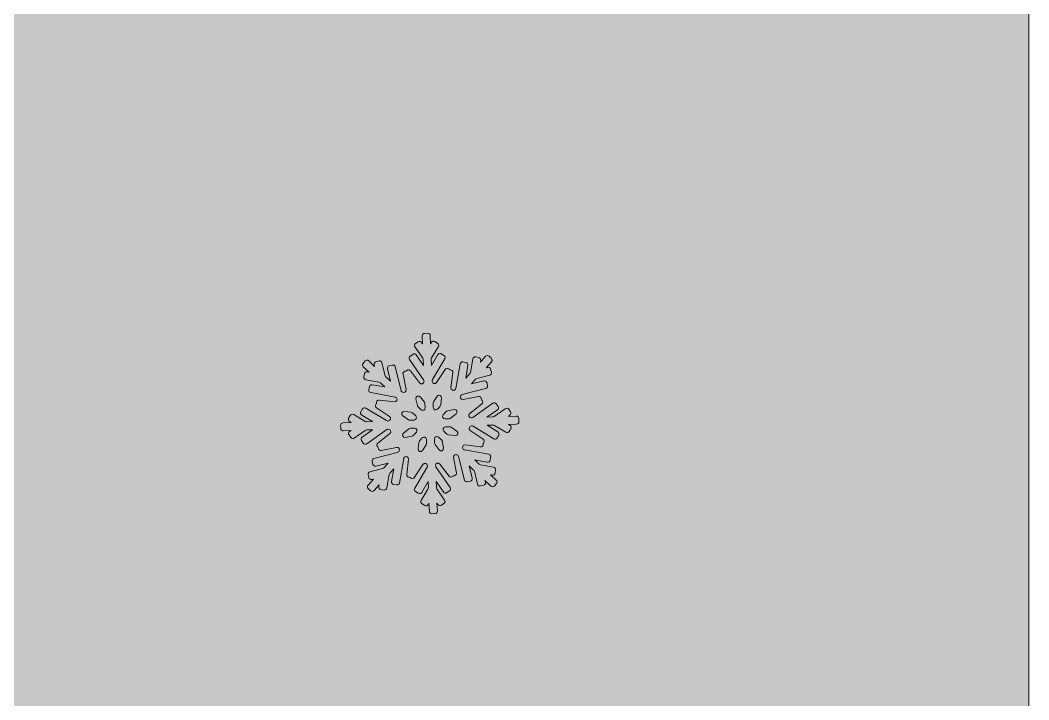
# Model space of a CAD drawing. Header units: millimetres. Extents: x 38 to 178, y -114 to -14.
# Drawn here: x 167.37 to 177.79, y -37.53 to -30.52 of the extents above; entities that cross this region are included whole.
import ezdxf

# ---------------------------------------------------------------- set-up
doc = ezdxf.new("R2010")
doc.units = ezdxf.units.MM
doc.header["$MEASUREMENT"] = 0
doc.layers.add('engraving', color=7, linetype='Continuous')
doc.layers.add('Layer 1', color=7, linetype='Continuous')

msp = doc.modelspace()

# ---------------------------------------------------------------- hatches: boundary and pattern name
at = {"layer": 'Layer 1'}
h = msp.add_hatch(color=2, dxfattribs=at)
h.dxf.hatch_style = 2
edge = h.paths.add_edge_path()
edge.add_spline(control_points=[(156.519, -27.749), (156.519, -27.749), (153.715, -27.749), (153.715, -27.749), (153.018, -26.097), (151.442, -24.9), (149.578, -24.758), (151.083, -23.643), (152.063, -21.859), (152.063, -19.842), (152.063, -16.462), (149.323, -13.721), (145.942, -13.721), (142.562, -13.721), (139.821, -16.462), (139.821, -19.842), (139.821, -21.859), (140.801, -23.643), (142.306, -24.758), (140.442, -24.9), (138.866, -26.097), (138.17, -27.749), (138.17, -27.749), (135.366, -27.749), (135.366, -27.749), (135.366, -27.749), (114.098, -27.749), (114.098, -27.749), (114.098, -27.749), (114.098, -81.46), (114.098, -81.46), (114.098, -85.792), (114.949, -89.87), (116.651, -93.698), (118.352, -97.527), (120.654, -100.853), (123.553, -103.675), (126.454, -106.499), (129.818, -108.741), (133.645, -110.403), (137.474, -112.065), (141.552, -112.898), (145.884, -112.898), (150.215, -112.898), (154.313, -112.065), (158.181, -110.403), (162.047, -108.741), (165.432, -106.499), (168.331, -103.675), (171.231, -100.853), (173.532, -97.527), (175.234, -93.698), (176.934, -89.87), (177.786, -85.792), (177.786, -81.46), (177.786, -81.46), (177.786, -27.749), (177.786, -27.749), (177.786, -27.749), (156.519, -27.749), (156.519, -27.749)], knot_values=[0, 0, 0, 0, 1, 1, 1, 2, 2, 2, 3, 3, 3, 4, 4, 4, 5, 5, 5, 6, 6, 6, 7, 7, 7, 8, 8, 8, 9, 9, 9, 10, 10, 10, 11, 11, 11, 12, 12, 12, 13, 13, 13, 14, 14, 14, 15, 15, 15, 16, 16, 16, 17, 17, 17, 18, 18, 18, 19, 19, 19, 20, 20, 20, 20], degree=3, periodic=1)
edge = h.paths.add_edge_path()
edge.add_spline(control_points=[(142.135, -19.842), (142.135, -17.743), (143.843, -16.035), (145.942, -16.035), (148.042, -16.035), (149.75, -17.743), (149.75, -19.842), (149.75, -21.942), (148.042, -23.65), (145.942, -23.65), (143.843, -23.65), (142.135, -21.942), (142.135, -19.842)], knot_values=[0, 0, 0, 0, 1, 1, 1, 2, 2, 2, 3, 3, 3, 4, 4, 4, 4], degree=3, periodic=1)
edge = h.paths.add_edge_path()
edge.add_spline(control_points=[(151.163, -85.346), (149.655, -86.778), (147.895, -87.492), (145.884, -87.492), (143.95, -87.492), (142.231, -86.778), (140.722, -85.346), (139.214, -83.915), (138.461, -82.234), (138.461, -80.3), (138.461, -80.3), (138.461, -31.811), (138.461, -31.811), (138.461, -31.811), (153.425, -31.811), (153.425, -31.811), (153.425, -31.811), (153.425, -80.3), (153.425, -80.3), (153.425, -82.234), (152.67, -83.915), (151.163, -85.346)], knot_values=[0, 0, 0, 0, 1, 1, 1, 2, 2, 2, 3, 3, 3, 4, 4, 4, 5, 5, 5, 6, 6, 6, 7, 7, 7, 7], degree=3, periodic=1)

# ---------------------------------------------------------------- linework, layer by layer
at = {"layer": 'engraving', "lineweight": 0}
for points, knots in [([(172.521, -34.626), (172.52, -34.612), (172.508, -34.601), (172.495, -34.602), (172.495, -34.602), (172.414, -34.605), (172.414, -34.605), (172.414, -34.605), (172.429, -34.594), (172.429, -34.594), (172.44, -34.586), (172.443, -34.571), (172.435, -34.559), (172.435, -34.559), (172.417, -34.532), (172.417, -34.532), (172.408, -34.521), (172.393, -34.518), (172.381, -34.526), (172.381, -34.526), (172.267, -34.606), (172.267, -34.606), (172.263, -34.609), (172.258, -34.611), (172.254, -34.611), (172.254, -34.611), (172.192, -34.613), (172.192, -34.613), (172.192, -34.613), (172.3, -34.537), (172.3, -34.537), (172.312, -34.529), (172.315, -34.513), (172.307, -34.502), (172.307, -34.502), (172.288, -34.475), (172.288, -34.475), (172.28, -34.463), (172.264, -34.46), (172.253, -34.469), (172.253, -34.469), (172.045, -34.615), (172.045, -34.615), (172.041, -34.618), (172.036, -34.619), (172.032, -34.62), (172.032, -34.62), (172.03, -34.62), (172.03, -34.62), (172.006, -34.621), (171.994, -34.59), (172.014, -34.575), (172.014, -34.575), (172.138, -34.477), (172.138, -34.477), (172.149, -34.468), (172.151, -34.452), (172.143, -34.441), (172.143, -34.441), (172.139, -34.436), (172.139, -34.436), (172.136, -34.433), (172.135, -34.429), (172.134, -34.426), (172.134, -34.426), (172.133, -34.419), (172.133, -34.419), (172.13, -34.406), (172.116, -34.397), (172.103, -34.399), (172.103, -34.399), (171.946, -34.431), (171.946, -34.431), (171.922, -34.435), (171.906, -34.407), (171.922, -34.389), (171.922, -34.389), (171.925, -34.386), (171.925, -34.386), (171.928, -34.382), (171.932, -34.38), (171.937, -34.379), (171.937, -34.379), (172.178, -34.318), (172.178, -34.318), (172.192, -34.315), (172.2, -34.301), (172.197, -34.288), (172.197, -34.288), (172.189, -34.255), (172.189, -34.255), (172.185, -34.242), (172.171, -34.234), (172.158, -34.237), (172.158, -34.237), (172.032, -34.269), (172.032, -34.269), (172.032, -34.269), (172.075, -34.221), (172.075, -34.221), (172.079, -34.217), (172.083, -34.215), (172.088, -34.214), (172.088, -34.214), (172.22, -34.18), (172.22, -34.18), (172.233, -34.177), (172.242, -34.163), (172.238, -34.15), (172.238, -34.15), (172.23, -34.118), (172.23, -34.118), (172.227, -34.104), (172.213, -34.096), (172.2, -34.099), (172.2, -34.099), (172.182, -34.104), (172.182, -34.104), (172.182, -34.104), (172.239, -34.042), (172.239, -34.042), (172.248, -34.031), (172.248, -34.016), (172.238, -34.006), (172.238, -34.006), (172.214, -33.984), (172.214, -33.984), (172.203, -33.974), (172.187, -33.975), (172.178, -33.985), (172.178, -33.985), (172.124, -34.044), (172.124, -34.044), (172.124, -34.044), (172.127, -34.027), (172.127, -34.027), (172.129, -34.013), (172.12, -34), (172.106, -33.998), (172.106, -33.998), (172.074, -33.992), (172.074, -33.992), (172.06, -33.989), (172.047, -33.998), (172.045, -34.012), (172.045, -34.012), (172.021, -34.151), (172.021, -34.151), (172.02, -34.156), (172.018, -34.16), (172.014, -34.164), (172.014, -34.164), (171.973, -34.209), (171.973, -34.209), (171.973, -34.209), (171.996, -34.078), (171.996, -34.078), (171.998, -34.064), (171.989, -34.051), (171.975, -34.049), (171.975, -34.049), (171.944, -34.043), (171.944, -34.043), (171.93, -34.041), (171.917, -34.05), (171.914, -34.064), (171.914, -34.064), (171.87, -34.316), (171.87, -34.316), (171.869, -34.321), (171.867, -34.325), (171.864, -34.329), (171.864, -34.329), (171.864, -34.329), (171.864, -34.329), (171.847, -34.347), (171.817, -34.333), (171.82, -34.309), (171.82, -34.309), (171.839, -34.151), (171.839, -34.151), (171.841, -34.138), (171.831, -34.125), (171.817, -34.123), (171.817, -34.123), (171.811, -34.123), (171.811, -34.123), (171.807, -34.122), (171.804, -34.121), (171.8, -34.118), (171.8, -34.118), (171.795, -34.115), (171.795, -34.115), (171.784, -34.107), (171.768, -34.11), (171.76, -34.122), (171.76, -34.122), (171.672, -34.255), (171.672, -34.255), (171.658, -34.276), (171.627, -34.267), (171.626, -34.243), (171.626, -34.243), (171.625, -34.24), (171.625, -34.24), (171.625, -34.235), (171.626, -34.23), (171.629, -34.226), (171.629, -34.226), (171.757, -34.01), (171.757, -34.01), (171.764, -33.998), (171.76, -33.983), (171.748, -33.976), (171.748, -33.976), (171.72, -33.959), (171.72, -33.959), (171.708, -33.951), (171.693, -33.955), (171.686, -33.967), (171.686, -33.967), (171.619, -34.08), (171.619, -34.08), (171.619, -34.08), (171.616, -34.015), (171.616, -34.015), (171.616, -34.01), (171.617, -34.005), (171.62, -34.001), (171.62, -34.001), (171.69, -33.883), (171.69, -33.883), (171.697, -33.871), (171.693, -33.856), (171.681, -33.848), (171.681, -33.848), (171.654, -33.831), (171.654, -33.831), (171.642, -33.824), (171.626, -33.828), (171.619, -33.84), (171.619, -33.84), (171.61, -33.855), (171.61, -33.855), (171.61, -33.855), (171.606, -33.771), (171.606, -33.771), (171.606, -33.757), (171.594, -33.746), (171.58, -33.747), (171.58, -33.747), (171.548, -33.748), (171.548, -33.748), (171.534, -33.749), (171.523, -33.76), (171.524, -33.774), (171.524, -33.774), (171.527, -33.855), (171.527, -33.855), (171.527, -33.855), (171.517, -33.841), (171.517, -33.841), (171.509, -33.829), (171.493, -33.827), (171.482, -33.835), (171.482, -33.835), (171.455, -33.854), (171.455, -33.854), (171.444, -33.862), (171.441, -33.877), (171.449, -33.889), (171.449, -33.889), (171.529, -34.005), (171.529, -34.005), (171.532, -34.009), (171.533, -34.013), (171.533, -34.018), (171.533, -34.018), (171.536, -34.08), (171.536, -34.08), (171.536, -34.08), (171.461, -33.971), (171.461, -33.971), (171.453, -33.959), (171.437, -33.957), (171.425, -33.965), (171.425, -33.965), (171.399, -33.983), (171.399, -33.983), (171.387, -33.991), (171.384, -34.007), (171.392, -34.018), (171.392, -34.018), (171.538, -34.229), (171.538, -34.229), (171.541, -34.233), (171.542, -34.238), (171.542, -34.243), (171.542, -34.243), (171.542, -34.243), (171.542, -34.243), (171.543, -34.268), (171.512, -34.279), (171.497, -34.259), (171.497, -34.259), (171.401, -34.135), (171.401, -34.135), (171.393, -34.124), (171.377, -34.122), (171.366, -34.131), (171.366, -34.131), (171.361, -34.134), (171.361, -34.134), (171.358, -34.137), (171.354, -34.139), (171.35, -34.139), (171.35, -34.139), (171.344, -34.14), (171.344, -34.14), (171.331, -34.143), (171.322, -34.156), (171.325, -34.17), (171.325, -34.17), (171.356, -34.329), (171.356, -34.329), (171.361, -34.353), (171.332, -34.369), (171.314, -34.352), (171.314, -34.352), (171.312, -34.351), (171.312, -34.351), (171.309, -34.347), (171.306, -34.343), (171.305, -34.338), (171.305, -34.338), (171.245, -34.094), (171.245, -34.094), (171.241, -34.08), (171.227, -34.072), (171.214, -34.075), (171.214, -34.075), (171.182, -34.083), (171.182, -34.083), (171.169, -34.087), (171.161, -34.1), (171.164, -34.114), (171.164, -34.114), (171.196, -34.241), (171.196, -34.241), (171.196, -34.241), (171.149, -34.198), (171.149, -34.198), (171.145, -34.194), (171.143, -34.19), (171.142, -34.185), (171.142, -34.185), (171.108, -34.051), (171.108, -34.051), (171.105, -34.038), (171.091, -34.03), (171.078, -34.033), (171.078, -34.033), (171.046, -34.041), (171.046, -34.041), (171.033, -34.044), (171.024, -34.058), (171.028, -34.071), (171.028, -34.071), (171.032, -34.089), (171.032, -34.089), (171.032, -34.089), (170.971, -34.032), (170.971, -34.032), (170.961, -34.022), (170.945, -34.023), (170.936, -34.033), (170.936, -34.033), (170.913, -34.058), (170.913, -34.058), (170.904, -34.068), (170.905, -34.084), (170.915, -34.093), (170.915, -34.093), (170.974, -34.149), (170.974, -34.149), (170.974, -34.149), (170.957, -34.145), (170.957, -34.145), (170.943, -34.143), (170.93, -34.152), (170.927, -34.166), (170.927, -34.166), (170.922, -34.198), (170.922, -34.198), (170.919, -34.212), (170.929, -34.225), (170.942, -34.228), (170.942, -34.228), (171.079, -34.252), (171.079, -34.252), (171.084, -34.253), (171.089, -34.256), (171.092, -34.259), (171.092, -34.259), (171.138, -34.301), (171.138, -34.301), (171.138, -34.301), (171.008, -34.278), (171.008, -34.278), (170.994, -34.275), (170.981, -34.285), (170.978, -34.298), (170.978, -34.298), (170.973, -34.331), (170.973, -34.331), (170.97, -34.345), (170.98, -34.358), (170.993, -34.36), (170.993, -34.36), (171.243, -34.405), (171.243, -34.405), (171.248, -34.406), (171.252, -34.408), (171.256, -34.412), (171.256, -34.412), (171.257, -34.413), (171.257, -34.413), (171.275, -34.43), (171.261, -34.459), (171.236, -34.456), (171.236, -34.456), (171.081, -34.437), (171.081, -34.437), (171.067, -34.435), (171.054, -34.445), (171.053, -34.459), (171.053, -34.459), (171.052, -34.465), (171.052, -34.465), (171.051, -34.469), (171.05, -34.473), (171.048, -34.476), (171.048, -34.476), (171.044, -34.481), (171.044, -34.481), (171.037, -34.493), (171.04, -34.508), (171.051, -34.516), (171.051, -34.516), (171.185, -34.607), (171.185, -34.607), (171.205, -34.621), (171.196, -34.652), (171.172, -34.653), (171.172, -34.653), (171.169, -34.653), (171.169, -34.653), (171.164, -34.653), (171.159, -34.652), (171.155, -34.649), (171.155, -34.649), (170.942, -34.52), (170.942, -34.52), (170.93, -34.512), (170.914, -34.516), (170.907, -34.528), (170.907, -34.528), (170.89, -34.557), (170.89, -34.557), (170.883, -34.569), (170.887, -34.584), (170.899, -34.591), (170.899, -34.591), (171.011, -34.659), (171.011, -34.659), (171.011, -34.659), (170.947, -34.662), (170.947, -34.662), (170.942, -34.662), (170.937, -34.661), (170.933, -34.658), (170.933, -34.658), (170.816, -34.587), (170.816, -34.587), (170.804, -34.58), (170.788, -34.584), (170.781, -34.596), (170.781, -34.596), (170.764, -34.624), (170.764, -34.624), (170.757, -34.636), (170.761, -34.651), (170.773, -34.658), (170.773, -34.658), (170.789, -34.668), (170.789, -34.668), (170.789, -34.668), (170.705, -34.671), (170.705, -34.671), (170.691, -34.672), (170.681, -34.683), (170.681, -34.697), (170.681, -34.697), (170.682, -34.73), (170.682, -34.73), (170.683, -34.744), (170.695, -34.755), (170.709, -34.755), (170.709, -34.755), (170.789, -34.752), (170.789, -34.752), (170.789, -34.752), (170.774, -34.762), (170.774, -34.762), (170.763, -34.77), (170.76, -34.786), (170.768, -34.797), (170.768, -34.797), (170.787, -34.824), (170.787, -34.824), (170.795, -34.836), (170.811, -34.838), (170.822, -34.83), (170.822, -34.83), (170.936, -34.75), (170.936, -34.75), (170.94, -34.747), (170.945, -34.745), (170.95, -34.745), (170.95, -34.745), (171.011, -34.743), (171.011, -34.743), (171.011, -34.743), (170.903, -34.819), (170.903, -34.819), (170.891, -34.827), (170.889, -34.843), (170.897, -34.854), (170.897, -34.854), (170.915, -34.882), (170.915, -34.882), (170.923, -34.893), (170.939, -34.896), (170.951, -34.888), (170.951, -34.888), (171.158, -34.741), (171.158, -34.741), (171.162, -34.738), (171.167, -34.737), (171.172, -34.737), (171.172, -34.737), (171.173, -34.737), (171.173, -34.737), (171.197, -34.736), (171.209, -34.767), (171.19, -34.782), (171.19, -34.782), (171.065, -34.88), (171.065, -34.88), (171.054, -34.888), (171.052, -34.904), (171.061, -34.915), (171.061, -34.915), (171.065, -34.92), (171.065, -34.92), (171.067, -34.923), (171.069, -34.927), (171.069, -34.931), (171.069, -34.931), (171.071, -34.937), (171.071, -34.937), (171.073, -34.951), (171.087, -34.96), (171.1, -34.957), (171.1, -34.957), (171.258, -34.926), (171.258, -34.926), (171.282, -34.921), (171.298, -34.949), (171.281, -34.967), (171.281, -34.967), (171.279, -34.97), (171.279, -34.97), (171.275, -34.974), (171.271, -34.977), (171.266, -34.978), (171.266, -34.978), (171.025, -35.038), (171.025, -35.038), (171.012, -35.042), (171.003, -35.055), (171.007, -35.069), (171.007, -35.069), (171.015, -35.101), (171.015, -35.101), (171.018, -35.114), (171.032, -35.123), (171.045, -35.119), (171.045, -35.119), (171.171, -35.088), (171.171, -35.088), (171.171, -35.088), (171.128, -35.135), (171.128, -35.135), (171.125, -35.139), (171.12, -35.142), (171.115, -35.143), (171.115, -35.143), (170.983, -35.176), (170.983, -35.176), (170.97, -35.179), (170.962, -35.193), (170.965, -35.206), (170.965, -35.206), (170.973, -35.239), (170.973, -35.239), (170.976, -35.252), (170.99, -35.26), (171.004, -35.257), (171.004, -35.257), (171.021, -35.253), (171.021, -35.253), (171.021, -35.253), (170.964, -35.315), (170.964, -35.315), (170.955, -35.325), (170.956, -35.341), (170.966, -35.35), (170.966, -35.35), (170.99, -35.373), (170.99, -35.373), (171, -35.382), (171.016, -35.381), (171.026, -35.371), (171.026, -35.371), (171.08, -35.312), (171.08, -35.312), (171.08, -35.312), (171.077, -35.33), (171.077, -35.33), (171.074, -35.343), (171.083, -35.356), (171.097, -35.359), (171.097, -35.359), (171.129, -35.365), (171.129, -35.365), (171.143, -35.367), (171.156, -35.358), (171.158, -35.344), (171.158, -35.344), (171.183, -35.205), (171.183, -35.205), (171.183, -35.2), (171.186, -35.196), (171.189, -35.192), (171.189, -35.192), (171.23, -35.147), (171.23, -35.147), (171.23, -35.147), (171.207, -35.278), (171.207, -35.278), (171.205, -35.292), (171.214, -35.305), (171.228, -35.308), (171.228, -35.308), (171.26, -35.313), (171.26, -35.313), (171.274, -35.316), (171.287, -35.307), (171.289, -35.293), (171.289, -35.293), (171.333, -35.04), (171.333, -35.04), (171.334, -35.035), (171.336, -35.031), (171.339, -35.027), (171.339, -35.027), (171.339, -35.027), (171.339, -35.027), (171.356, -35.009), (171.386, -35.023), (171.383, -35.047), (171.383, -35.047), (171.364, -35.205), (171.364, -35.205), (171.362, -35.219), (171.372, -35.231), (171.386, -35.233), (171.386, -35.233), (171.392, -35.234), (171.392, -35.234), (171.396, -35.234), (171.4, -35.236), (171.403, -35.238), (171.403, -35.238), (171.408, -35.241), (171.408, -35.241), (171.42, -35.249), (171.435, -35.246), (171.443, -35.234), (171.443, -35.234), (171.531, -35.101), (171.531, -35.101), (171.545, -35.08), (171.577, -35.089), (171.578, -35.114), (171.578, -35.114), (171.578, -35.117), (171.578, -35.117), (171.578, -35.121), (171.577, -35.126), (171.574, -35.13), (171.574, -35.13), (171.446, -35.346), (171.446, -35.346), (171.439, -35.358), (171.443, -35.373), (171.455, -35.381), (171.455, -35.381), (171.483, -35.398), (171.483, -35.398), (171.495, -35.405), (171.511, -35.401), (171.518, -35.389), (171.518, -35.389), (171.584, -35.277), (171.584, -35.277), (171.584, -35.277), (171.587, -35.341), (171.587, -35.341), (171.587, -35.346), (171.586, -35.351), (171.583, -35.355), (171.583, -35.355), (171.513, -35.474), (171.513, -35.474), (171.506, -35.485), (171.51, -35.501), (171.522, -35.508), (171.522, -35.508), (171.55, -35.525), (171.55, -35.525), (171.562, -35.532), (171.577, -35.528), (171.585, -35.516), (171.585, -35.516), (171.593, -35.501), (171.593, -35.501), (171.593, -35.501), (171.597, -35.585), (171.597, -35.585), (171.597, -35.599), (171.609, -35.61), (171.623, -35.609), (171.623, -35.609), (171.655, -35.608), (171.655, -35.608), (171.669, -35.608), (171.68, -35.596), (171.68, -35.582), (171.68, -35.582), (171.676, -35.501), (171.676, -35.501), (171.676, -35.501), (171.686, -35.515), (171.686, -35.515), (171.694, -35.527), (171.71, -35.53), (171.722, -35.522), (171.722, -35.522), (171.748, -35.503), (171.748, -35.503), (171.76, -35.495), (171.762, -35.479), (171.755, -35.468), (171.755, -35.468), (171.674, -35.352), (171.674, -35.352), (171.672, -35.348), (171.67, -35.343), (171.67, -35.338), (171.67, -35.338), (171.667, -35.276), (171.667, -35.276), (171.667, -35.276), (171.743, -35.385), (171.743, -35.385), (171.751, -35.397), (171.767, -35.4), (171.778, -35.392), (171.778, -35.392), (171.805, -35.373), (171.805, -35.373), (171.816, -35.365), (171.819, -35.349), (171.811, -35.338), (171.811, -35.338), (171.665, -35.127), (171.665, -35.127), (171.663, -35.123), (171.661, -35.118), (171.661, -35.114), (171.661, -35.114), (171.661, -35.113), (171.661, -35.113), (171.66, -35.089), (171.691, -35.077), (171.706, -35.097), (171.706, -35.097), (171.802, -35.221), (171.802, -35.221), (171.81, -35.232), (171.826, -35.234), (171.837, -35.226), (171.837, -35.226), (171.842, -35.222), (171.842, -35.222), (171.845, -35.22), (171.849, -35.218), (171.853, -35.217), (171.853, -35.217), (171.859, -35.216), (171.859, -35.216), (171.873, -35.213), (171.881, -35.2), (171.879, -35.186), (171.879, -35.186), (171.847, -35.028), (171.847, -35.028), (171.843, -35.004), (171.872, -34.988), (171.889, -35.004), (171.889, -35.004), (171.891, -35.006), (171.891, -35.006), (171.895, -35.009), (171.897, -35.013), (171.898, -35.018), (171.898, -35.018), (171.959, -35.263), (171.959, -35.263), (171.962, -35.276), (171.976, -35.284), (171.989, -35.281), (171.989, -35.281), (172.021, -35.273), (172.021, -35.273), (172.034, -35.27), (172.043, -35.256), (172.039, -35.242), (172.039, -35.242), (172.008, -35.115), (172.008, -35.115), (172.008, -35.115), (172.054, -35.159), (172.054, -35.159), (172.058, -35.162), (172.061, -35.166), (172.062, -35.171), (172.062, -35.171), (172.095, -35.305), (172.095, -35.305), (172.098, -35.319), (172.112, -35.327), (172.126, -35.323), (172.126, -35.323), (172.157, -35.316), (172.157, -35.316), (172.171, -35.312), (172.179, -35.298), (172.175, -35.285), (172.175, -35.285), (172.171, -35.268), (172.171, -35.268), (172.171, -35.268), (172.232, -35.324), (172.232, -35.324), (172.242, -35.334), (172.258, -35.333), (172.268, -35.323), (172.268, -35.323), (172.29, -35.299), (172.29, -35.299), (172.299, -35.289), (172.298, -35.273), (172.288, -35.263), (172.288, -35.263), (172.229, -35.208), (172.229, -35.208), (172.229, -35.208), (172.246, -35.211), (172.246, -35.211), (172.26, -35.213), (172.273, -35.204), (172.276, -35.19), (172.276, -35.19), (172.281, -35.158), (172.281, -35.158), (172.284, -35.144), (172.275, -35.131), (172.261, -35.129), (172.261, -35.129), (172.124, -35.104), (172.124, -35.104), (172.119, -35.103), (172.115, -35.101), (172.111, -35.097), (172.111, -35.097), (172.066, -35.055), (172.066, -35.055), (172.066, -35.055), (172.195, -35.078), (172.195, -35.078), (172.209, -35.081), (172.222, -35.072), (172.225, -35.058), (172.225, -35.058), (172.23, -35.025), (172.23, -35.025), (172.233, -35.012), (172.224, -34.999), (172.21, -34.996), (172.21, -34.996), (171.96, -34.951), (171.96, -34.951), (171.956, -34.95), (171.951, -34.948), (171.948, -34.945), (171.948, -34.945), (171.946, -34.944), (171.946, -34.944), (171.929, -34.927), (171.943, -34.897), (171.967, -34.9), (171.967, -34.9), (172.122, -34.92), (172.122, -34.92), (172.136, -34.922), (172.149, -34.912), (172.151, -34.898), (172.151, -34.898), (172.151, -34.891), (172.151, -34.891), (172.152, -34.888), (172.153, -34.884), (172.155, -34.881), (172.155, -34.881), (172.159, -34.875), (172.159, -34.875), (172.167, -34.864), (172.164, -34.848), (172.152, -34.84), (172.152, -34.84), (172.018, -34.749), (172.018, -34.749), (171.998, -34.736), (172.007, -34.704), (172.031, -34.703), (172.031, -34.703), (172.034, -34.703), (172.034, -34.703), (172.039, -34.703), (172.044, -34.704), (172.049, -34.707), (172.049, -34.707), (172.262, -34.837), (172.262, -34.837), (172.274, -34.844), (172.289, -34.84), (172.297, -34.828), (172.297, -34.828), (172.313, -34.8), (172.313, -34.8), (172.32, -34.788), (172.316, -34.772), (172.305, -34.765), (172.305, -34.765), (172.193, -34.697), (172.193, -34.697), (172.193, -34.697), (172.257, -34.695), (172.257, -34.695), (172.261, -34.694), (172.266, -34.696), (172.271, -34.698), (172.271, -34.698), (172.387, -34.769), (172.387, -34.769), (172.399, -34.777), (172.415, -34.773), (172.422, -34.761), (172.422, -34.761), (172.439, -34.732), (172.439, -34.732), (172.446, -34.721), (172.442, -34.705), (172.43, -34.698), (172.43, -34.698), (172.415, -34.688), (172.415, -34.688), (172.415, -34.688), (172.498, -34.685), (172.498, -34.685), (172.512, -34.685), (172.523, -34.673), (172.522, -34.659), (172.522, -34.659), (172.521, -34.626), (172.521, -34.626)], [0, 0, 0, 0, 1, 1, 1, 2, 2, 2, 3, 3, 3, 4, 4, 4, 5, 5, 5, 6, 6, 6, 7, 7, 7, 8, 8, 8, 9, 9, 9, 10, 10, 10, 11, 11, 11, 12, 12, 12, 13, 13, 13, 14, 14, 14, 15, 15, 15, 16, 16, 16, 17, 17, 17, 18, 18, 18, 19, 19, 19, 20, 20, 20, 21, 21, 21, 22, 22, 22, 23, 23, 23, 24, 24, 24, 25, 25, 25, 26, 26, 26, 27, 27, 27, 28, 28, 28, 29, 29, 29, 30, 30, 30, 31, 31, 31, 32, 32, 32, 33, 33, 33, 34, 34, 34, 35, 35, 35, 36, 36, 36, 37, 37, 37, 38, 38, 38, 39, 39, 39, 40, 40, 40, 41, 41, 41, 42, 42, 42, 43, 43, 43, 44, 44, 44, 45, 45, 45, 46, 46, 46, 47, 47, 47, 48, 48, 48, 49, 49, 49, 50, 50, 50, 51, 51, 51, 52, 52, 52, 53, 53, 53, 54, 54, 54, 55, 55, 55, 56, 56, 56, 57, 57, 57, 58, 58, 58, 59, 59, 59, 60, 60, 60, 61, 61, 61, 62, 62, 62, 63, 63, 63, 64, 64, 64, 65, 65, 65, 66, 66, 66, 67, 67, 67, 68, 68, 68, 69, 69, 69, 70, 70, 70, 71, 71, 71, 72, 72, 72, 73, 73, 73, 74, 74, 74, 75, 75, 75, 76, 76, 76, 77, 77, 77, 78, 78, 78, 79, 79, 79, 80, 80, 80, 81, 81, 81, 82, 82, 82, 83, 83, 83, 84, 84, 84, 85, 85, 85, 86, 86, 86, 87, 87, 87, 88, 88, 88, 89, 89, 89, 90, 90, 90, 91, 91, 91, 92, 92, 92, 93, 93, 93, 94, 94, 94, 95, 95, 95, 96, 96, 96, 97, 97, 97, 98, 98, 98, 99, 99, 99, 100, 100, 100, 101, 101, 101, 102, 102, 102, 103, 103, 103, 104, 104, 104, 105, 105, 105, 106, 106, 106, 107, 107, 107, 108, 108, 108, 109, 109, 109, 110, 110, 110, 111, 111, 111, 112, 112, 112, 113, 113, 113, 114, 114, 114, 115, 115, 115, 116, 116, 116, 117, 117, 117, 118, 118, 118, 119, 119, 119, 120, 120, 120, 121, 121, 121, 122, 122, 122, 123, 123, 123, 124, 124, 124, 125, 125, 125, 126, 126, 126, 127, 127, 127, 128, 128, 128, 129, 129, 129, 130, 130, 130, 131, 131, 131, 132, 132, 132, 133, 133, 133, 134, 134, 134, 135, 135, 135, 136, 136, 136, 137, 137, 137, 138, 138, 138, 139, 139, 139, 140, 140, 140, 141, 141, 141, 142, 142, 142, 143, 143, 143, 144, 144, 144, 145, 145, 145, 146, 146, 146, 147, 147, 147, 148, 148, 148, 149, 149, 149, 150, 150, 150, 151, 151, 151, 152, 152, 152, 153, 153, 153, 154, 154, 154, 155, 155, 155, 156, 156, 156, 157, 157, 157, 158, 158, 158, 159, 159, 159, 160, 160, 160, 161, 161, 161, 162, 162, 162, 163, 163, 163, 164, 164, 164, 165, 165, 165, 166, 166, 166, 167, 167, 167, 168, 168, 168, 169, 169, 169, 170, 170, 170, 171, 171, 171, 172, 172, 172, 173, 173, 173, 174, 174, 174, 175, 175, 175, 176, 176, 176, 177, 177, 177, 178, 178, 178, 179, 179, 179, 180, 180, 180, 181, 181, 181, 182, 182, 182, 183, 183, 183, 184, 184, 184, 185, 185, 185, 186, 186, 186, 187, 187, 187, 188, 188, 188, 189, 189, 189, 190, 190, 190, 191, 191, 191, 192, 192, 192, 193, 193, 193, 194, 194, 194, 195, 195, 195, 196, 196, 196, 197, 197, 197, 198, 198, 198, 199, 199, 199, 200, 200, 200, 201, 201, 201, 202, 202, 202, 203, 203, 203, 204, 204, 204, 205, 205, 205, 206, 206, 206, 207, 207, 207, 208, 208, 208, 209, 209, 209, 210, 210, 210, 211, 211, 211, 212, 212, 212, 213, 213, 213, 214, 214, 214, 215, 215, 215, 216, 216, 216, 217, 217, 217, 218, 218, 218, 219, 219, 219, 220, 220, 220, 221, 221, 221, 222, 222, 222, 223, 223, 223, 224, 224, 224, 225, 225, 225, 226, 226, 226, 227, 227, 227, 228, 228, 228, 229, 229, 229, 230, 230, 230, 231, 231, 231, 232, 232, 232, 233, 233, 233, 234, 234, 234, 235, 235, 235, 236, 236, 236, 237, 237, 237, 238, 238, 238, 239, 239, 239, 240, 240, 240, 241, 241, 241, 242, 242, 242, 243, 243, 243, 244, 244, 244, 245, 245, 245, 246, 246, 246, 247, 247, 247, 248, 248, 248, 249, 249, 249, 250, 250, 250, 251, 251, 251, 252, 252, 252, 253, 253, 253, 254, 254, 254, 255, 255, 255, 256, 256, 256, 257, 257, 257, 258, 258, 258, 259, 259, 259, 260, 260, 260, 261, 261, 261, 262, 262, 262, 263, 263, 263, 264, 264, 264, 265, 265, 265, 266, 266, 266, 267, 267, 267, 268, 268, 268, 269, 269, 269, 270, 270, 270, 271, 271, 271, 272, 272, 272, 273, 273, 273, 274, 274, 274, 275, 275, 275, 276, 276, 276, 277, 277, 277, 278, 278, 278, 279, 279, 279, 280, 280, 280, 281, 281, 281, 282, 282, 282, 283, 283, 283, 284, 284, 284, 285, 285, 285, 286, 286, 286, 287, 287, 287, 288, 288, 288, 289, 289, 289, 290, 290, 290, 291, 291, 291, 292, 292, 292, 293, 293, 293, 294, 294, 294, 295, 295, 295, 296, 296, 296, 297, 297, 297, 298, 298, 298, 299, 299, 299, 300, 300, 300, 301, 301, 301, 302, 302, 302, 303, 303, 303, 304, 304, 304, 305, 305, 305, 306, 306, 306, 307, 307, 307, 308, 308, 308, 309, 309, 309, 310, 310, 310, 311, 311, 311, 312, 312, 312, 313, 313, 313, 314, 314, 314, 315, 315, 315, 316, 316, 316, 317, 317, 317, 318, 318, 318, 319, 319, 319, 320, 320, 320, 321, 321, 321, 322, 322, 322, 323, 323, 323, 324, 324, 324, 325, 325, 325, 326, 326, 326, 327, 327, 327, 328, 328, 328, 329, 329, 329, 330, 330, 330, 331, 331, 331, 332, 332, 332, 333, 333, 333, 334, 334, 334, 335, 335, 335, 336, 336, 336, 336]), ([(171.504, -34.405), (171.504, -34.405), (171.547, -34.46), (171.547, -34.46), (171.55, -34.464), (171.552, -34.469), (171.552, -34.474), (171.552, -34.474), (171.554, -34.517), (171.554, -34.517), (171.554, -34.54), (171.528, -34.552), (171.511, -34.537), (171.511, -34.537), (171.481, -34.508), (171.481, -34.508), (171.477, -34.504), (171.474, -34.5), (171.473, -34.494), (171.473, -34.494), (171.459, -34.425), (171.459, -34.425), (171.454, -34.399), (171.488, -34.384), (171.504, -34.405)], [0, 0, 0, 0, 1, 1, 1, 2, 2, 2, 3, 3, 3, 4, 4, 4, 5, 5, 5, 6, 6, 6, 7, 7, 7, 8, 8, 8, 8]), ([(171.637, -34.514), (171.637, -34.514), (171.635, -34.471), (171.635, -34.471), (171.635, -34.466), (171.636, -34.461), (171.639, -34.456), (171.639, -34.456), (171.677, -34.398), (171.677, -34.398), (171.692, -34.376), (171.727, -34.389), (171.724, -34.415), (171.724, -34.415), (171.715, -34.485), (171.715, -34.485), (171.714, -34.49), (171.712, -34.495), (171.709, -34.499), (171.709, -34.499), (171.68, -34.53), (171.68, -34.53), (171.665, -34.547), (171.637, -34.537), (171.637, -34.514)], [0, 0, 0, 0, 1, 1, 1, 2, 2, 2, 3, 3, 3, 4, 4, 4, 5, 5, 5, 6, 6, 6, 7, 7, 7, 8, 8, 8, 8]), ([(171.382, -34.64), (171.382, -34.64), (171.323, -34.6), (171.323, -34.6), (171.301, -34.585), (171.314, -34.55), (171.34, -34.554), (171.34, -34.554), (171.41, -34.563), (171.41, -34.563), (171.415, -34.563), (171.42, -34.566), (171.424, -34.569), (171.424, -34.569), (171.456, -34.599), (171.456, -34.599), (171.472, -34.614), (171.462, -34.642), (171.44, -34.643), (171.44, -34.643), (171.398, -34.644), (171.398, -34.644), (171.392, -34.644), (171.387, -34.643), (171.382, -34.64)], [0, 0, 0, 0, 1, 1, 1, 2, 2, 2, 3, 3, 3, 4, 4, 4, 5, 5, 5, 6, 6, 6, 7, 7, 7, 8, 8, 8, 8]), ([(171.74, -34.588), (171.74, -34.588), (171.77, -34.556), (171.77, -34.556), (171.773, -34.552), (171.778, -34.549), (171.783, -34.548), (171.783, -34.548), (171.853, -34.534), (171.853, -34.534), (171.879, -34.529), (171.894, -34.563), (171.873, -34.579), (171.873, -34.579), (171.817, -34.623), (171.817, -34.623), (171.813, -34.626), (171.808, -34.628), (171.803, -34.629), (171.803, -34.629), (171.76, -34.63), (171.76, -34.63), (171.738, -34.631), (171.725, -34.605), (171.74, -34.588)], [0, 0, 0, 0, 1, 1, 1, 2, 2, 2, 3, 3, 3, 4, 4, 4, 5, 5, 5, 6, 6, 6, 7, 7, 7, 8, 8, 8, 8]), ([(171.463, -34.768), (171.463, -34.768), (171.434, -34.8), (171.434, -34.8), (171.43, -34.804), (171.425, -34.807), (171.42, -34.808), (171.42, -34.808), (171.351, -34.822), (171.351, -34.822), (171.325, -34.827), (171.309, -34.794), (171.33, -34.777), (171.33, -34.777), (171.386, -34.733), (171.386, -34.733), (171.39, -34.73), (171.395, -34.728), (171.401, -34.728), (171.401, -34.728), (171.443, -34.726), (171.443, -34.726), (171.466, -34.725), (171.478, -34.752), (171.463, -34.768)], [0, 0, 0, 0, 1, 1, 1, 2, 2, 2, 3, 3, 3, 4, 4, 4, 5, 5, 5, 6, 6, 6, 7, 7, 7, 8, 8, 8, 8]), ([(171.821, -34.716), (171.821, -34.716), (171.88, -34.757), (171.88, -34.757), (171.902, -34.772), (171.889, -34.806), (171.863, -34.803), (171.863, -34.803), (171.793, -34.794), (171.793, -34.794), (171.788, -34.793), (171.783, -34.791), (171.779, -34.787), (171.779, -34.787), (171.747, -34.757), (171.747, -34.757), (171.731, -34.742), (171.741, -34.715), (171.764, -34.714), (171.764, -34.714), (171.806, -34.712), (171.806, -34.712), (171.811, -34.712), (171.816, -34.713), (171.821, -34.716)], [0, 0, 0, 0, 1, 1, 1, 2, 2, 2, 3, 3, 3, 4, 4, 4, 5, 5, 5, 6, 6, 6, 7, 7, 7, 8, 8, 8, 8]), ([(171.567, -34.842), (171.567, -34.842), (171.568, -34.885), (171.568, -34.885), (171.569, -34.89), (171.567, -34.896), (171.564, -34.9), (171.564, -34.9), (171.526, -34.958), (171.526, -34.958), (171.511, -34.981), (171.476, -34.968), (171.48, -34.941), (171.48, -34.941), (171.488, -34.871), (171.488, -34.871), (171.489, -34.866), (171.491, -34.861), (171.495, -34.857), (171.495, -34.857), (171.523, -34.826), (171.523, -34.826), (171.538, -34.81), (171.566, -34.82), (171.567, -34.842)], [0, 0, 0, 0, 1, 1, 1, 2, 2, 2, 3, 3, 3, 4, 4, 4, 5, 5, 5, 6, 6, 6, 7, 7, 7, 8, 8, 8, 8]), ([(171.699, -34.951), (171.699, -34.951), (171.657, -34.896), (171.657, -34.896), (171.653, -34.892), (171.652, -34.887), (171.651, -34.882), (171.651, -34.882), (171.65, -34.839), (171.65, -34.839), (171.649, -34.817), (171.676, -34.804), (171.692, -34.82), (171.692, -34.82), (171.723, -34.848), (171.723, -34.848), (171.727, -34.852), (171.729, -34.857), (171.73, -34.862), (171.73, -34.862), (171.744, -34.931), (171.744, -34.931), (171.749, -34.957), (171.715, -34.973), (171.699, -34.951)], [0, 0, 0, 0, 1, 1, 1, 2, 2, 2, 3, 3, 3, 4, 4, 4, 5, 5, 5, 6, 6, 6, 7, 7, 7, 8, 8, 8, 8])]:
    msp.add_open_spline(points, degree=3, knots=knots, dxfattribs=at)
at = {"layer": 'Layer 1', "lineweight": 0}
msp.add_open_spline([(156.519, -27.749), (156.519, -27.749), (153.715, -27.749), (153.715, -27.749), (153.018, -26.097), (151.442, -24.9), (149.578, -24.758), (151.083, -23.643), (152.063, -21.859), (152.063, -19.842), (152.063, -16.462), (149.323, -13.721), (145.942, -13.721), (142.562, -13.721), (139.821, -16.462), (139.821, -19.842), (139.821, -21.859), (140.801, -23.643), (142.306, -24.758), (140.442, -24.9), (138.866, -26.097), (138.17, -27.749), (138.17, -27.749), (135.366, -27.749), (135.366, -27.749), (135.366, -27.749), (114.098, -27.749), (114.098, -27.749), (114.098, -27.749), (114.098, -81.46), (114.098, -81.46), (114.098, -85.792), (114.949, -89.87), (116.651, -93.698), (118.352, -97.527), (120.654, -100.853), (123.553, -103.675), (126.454, -106.499), (129.818, -108.741), (133.645, -110.403), (137.474, -112.065), (141.552, -112.898), (145.884, -112.898), (150.215, -112.898), (154.313, -112.065), (158.181, -110.403), (162.047, -108.741), (165.432, -106.499), (168.331, -103.675), (171.231, -100.853), (173.532, -97.527), (175.234, -93.698), (176.934, -89.87), (177.786, -85.792), (177.786, -81.46), (177.786, -81.46), (177.786, -27.749), (177.786, -27.749), (177.786, -27.749), (156.519, -27.749), (156.519, -27.749)], degree=3, knots=[0, 0, 0, 0, 1, 1, 1, 2, 2, 2, 3, 3, 3, 4, 4, 4, 5, 5, 5, 6, 6, 6, 7, 7, 7, 8, 8, 8, 9, 9, 9, 10, 10, 10, 11, 11, 11, 12, 12, 12, 13, 13, 13, 14, 14, 14, 15, 15, 15, 16, 16, 16, 17, 17, 17, 18, 18, 18, 19, 19, 19, 20, 20, 20, 20], dxfattribs=at)

doc.saveas('drawing.dxf')
